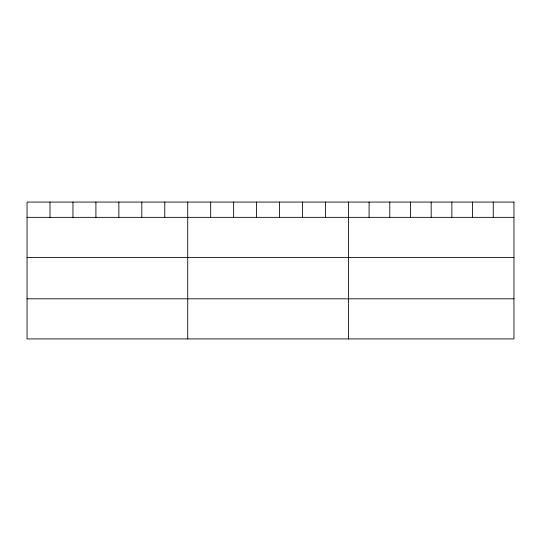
<?xml version="1.0" encoding="UTF-8"?>
<svg xmlns="http://www.w3.org/2000/svg" width="541" height="541" viewBox="0 0 541 541"><rect width="100%" height="100%" fill="white"/><g stroke="black" fill="none" stroke-linecap="round" stroke-linejoin="round"><path stroke-width="0.81" d="M27.05 217.354L513.95 217.354M27.05 257.475L513.95 257.475M27.05 298.808L513.95 298.808M493.257 202.07L493.257 217.354M472.563 202.07L472.563 217.354M451.87 202.07L451.87 217.354M431.177 202.07L431.177 217.354M410.484 202.07L410.484 217.354M389.791 202.07L389.791 217.354M369.097 202.07L369.097 217.354M348.404 202.07L348.404 338.93M325.452 202.07L325.452 217.354M302.493 202.07L302.493 217.354M279.541 202.07L279.541 217.354M256.59 202.07L256.59 217.354M233.638 202.07L233.638 217.354M210.679 202.07L210.679 217.354M187.727 202.07L187.727 338.93M164.775 202.07L164.775 217.354M141.816 202.07L141.816 217.354M118.864 202.07L118.864 217.354M95.913 202.07L95.913 217.354M72.961 202.07L72.961 217.354M50.002 202.07L50.002 217.354M513.95 202.07L27.05 202.07L27.05 338.93L513.95 338.93L513.95 202.07"/></g></svg>
